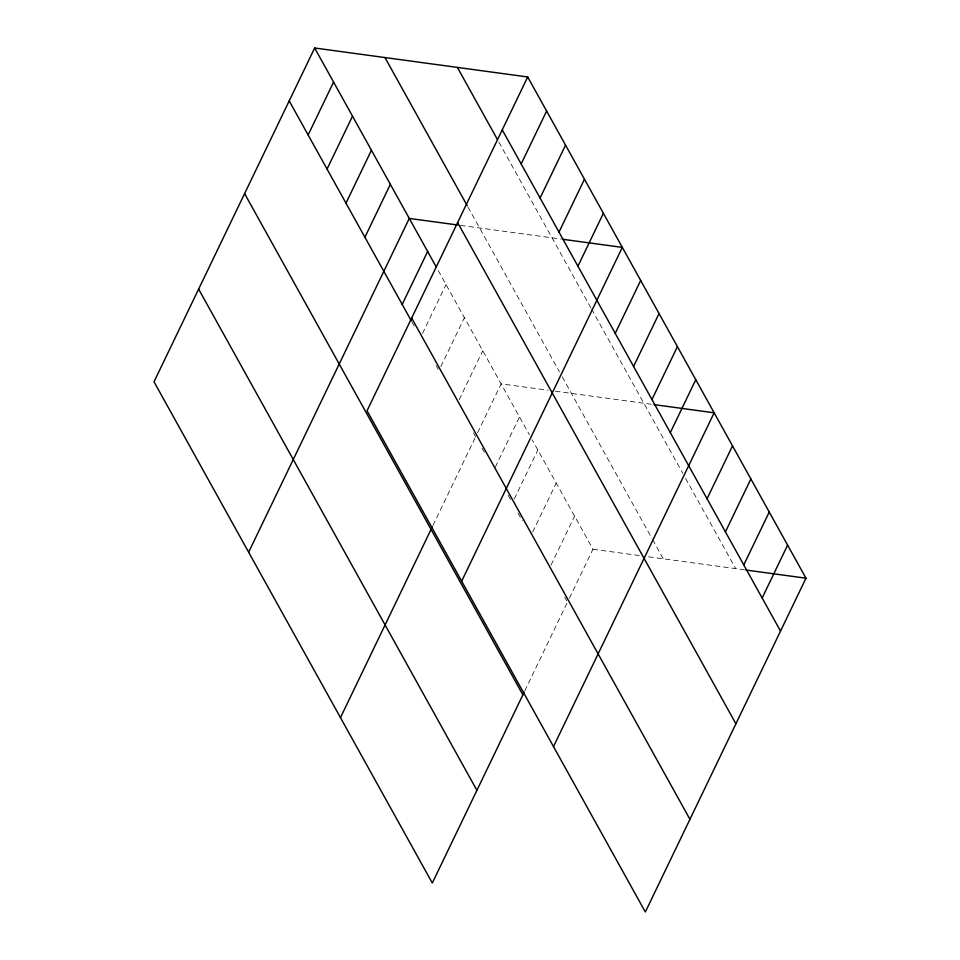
<?xml version="1.0" encoding="UTF-8"?>
<svg xmlns="http://www.w3.org/2000/svg" width="960" height="960" viewBox="0 0 960 960"><rect width="100%" height="100%" fill="white"/><g stroke="black" fill="none" stroke-linecap="round" stroke-linejoin="round"><path stroke-width="0.72" stroke-dasharray="4.8 3.6" d="M422.472 333.516L446.016 284.58M440.832 366.6L464.388 317.664M459.204 399.672L482.748 350.748M432.96 525.456L475.02 438.048M477.564 432.756L501.12 383.832L547.98 390.204M495.3 467.16L519.48 416.904M514.308 498.924L537.852 449.988M532.668 532.008L556.224 483.072M551.04 565.08L574.584 516.156M524.796 690.852L567.492 602.136M569.4 598.164L592.956 549.24L532.2 439.812M460.548 225.384L560.796 239.016M555.312 391.2L651.168 404.232M592.956 549.24L641.28 555.804M648.6 556.8L744.468 569.832M498.888 142.128L590.868 307.8M591.576 309.084L682.704 473.208M685.524 478.308L735.684 568.644M467.94 207L559.404 371.76M562.236 376.848L651.948 538.44M652.656 539.712L663.252 558.792M438.252 270.588L529.38 434.724M412.08 322.212L414.204 326.028M436.104 365.472L438.216 369.288M473.544 432.912L475.656 436.728M482.016 448.176L484.848 453.264M508.152 495.252L511.692 501.612M518.04 513.072L522.288 520.704M564.672 597.048L566.784 600.864"/><path stroke-width="1.44" d="M527.7 76.968L367.044 410.76L645.336 912L805.98 578.196L527.7 76.968L314.664 48L154.02 381.804L432.3 883.032L524.16 692.184M308.136 134.976L333.588 82.08M327.06 169.068L352.512 116.172M345.984 203.148L371.436 150.252M364.908 237.228L390.36 184.332M248.64 552.216L409.284 218.424L457.62 224.988M402.192 304.404L427.656 251.496M521.16 163.944L546.624 111.048M540.084 198.024L565.548 145.128M559.008 232.116L584.46 179.22M340.476 717.624L432.324 526.776M577.932 266.196L603.384 213.3M461.664 581.184L622.308 247.38L562.26 239.22M615.216 333.36L640.68 280.464M633.588 366.444L659.04 313.548M651.96 399.528L677.412 346.632M670.32 432.612L695.784 379.704M553.5 746.592L714.144 412.788L654.096 404.628M707.052 498.768L732.516 445.872M725.424 531.852L750.876 478.956M743.784 564.936L769.248 512.04M762.156 598.02L787.608 545.112M745.932 570.036L805.98 578.196M502.236 129.864L780.516 631.092M457.392 67.404L497.424 139.512M384.972 57.552L467.208 205.692M457.62 222.564L735.912 723.792M314.664 48L436.128 266.772M411.66 318.072L689.94 819.3M289.212 100.896L411.372 320.94M244.596 193.596L522.876 694.836M198.636 289.104L476.916 790.344"/></g></svg>
